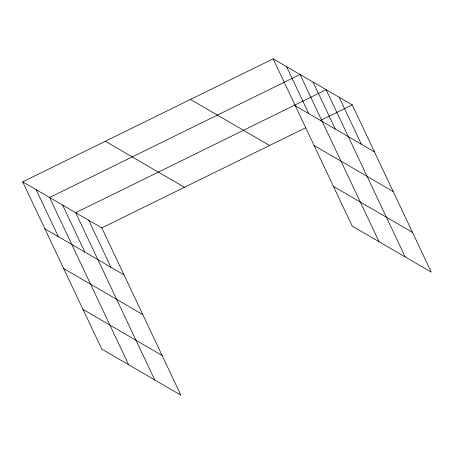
<?xml version="1.0" encoding="UTF-8"?>
<svg xmlns="http://www.w3.org/2000/svg" width="454" height="454" viewBox="0 0 454 454"><rect width="100%" height="100%" fill="white"/><g stroke="black" fill="none" stroke-linecap="round" stroke-linejoin="round"><path stroke-width="0.68" d="M22.7 181.855L101.798 227.897L180.862 395.162L101.764 349.12L22.7 181.855L273.138 58.838L352.236 104.88L431.3 272.145L352.202 226.103L273.138 58.838M101.798 227.897L305.826 127.676M320.45 120.497L352.236 104.88M295.338 105.816L374.436 151.857M314.106 145.507L393.204 191.548M190.493 99.437L269.591 145.479M333.435 186.407L412.538 232.448M105.345 141.262L184.443 187.303M44.906 228.827L124.004 274.869M63.668 268.524L142.766 314.565M83.003 309.424L162.101 355.465M339.183 97.287L361.39 144.258M405.195 256.953L326.131 89.688L75.699 212.705L154.763 379.964M313.078 82.089L335.285 129.067M379.096 241.761L300.032 74.496L49.594 197.507L128.658 364.772M286.582 66.67L308.788 113.642M88.746 220.298L110.952 267.27M62.646 205.106L84.847 252.078M36.144 189.681L58.35 236.653"/></g></svg>
